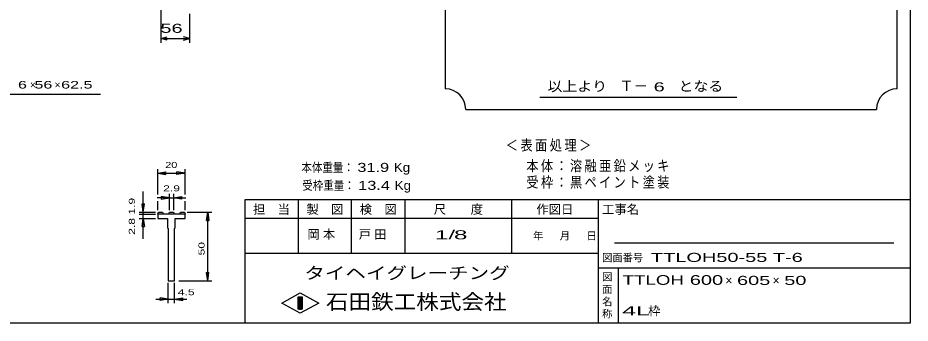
# Model space of a CAD drawing. Units: millimetres, scale not verified. Extents: x -1456 to 1385, y -1026 to 843.
# Drawn here: x -353 to 1385, y -917 to -323 of the extents above; entities that cross this region are included whole.
import ezdxf
from ezdxf.enums import TextEntityAlignment as Align

# ---------------------------------------------------------------- set-up
doc = ezdxf.new("R2010")
doc.units = ezdxf.units.MM
doc.header["$LTSCALE"] = 8
for name, color, linetype, lineweight in [('0_2', 150, 'Continuous', 25), ('22', 2, 'Continuous', 25), ('32', 4, 'Continuous', 25)]:
    doc.layers.add(name, color=color, linetype=linetype, lineweight=lineweight)
doc.styles.add('ベクトル', font='')
doc.styles.get('ベクトル').set_extended_font_data('ベクトル')

msp = doc.modelspace()

# ---------------------------------------------------------------- linework, layer by layer
at = {"layer": '0_2'}
for p, q in [((1384.8, 842.8), (1384.8, -917.2)), ((1384.8, -677.2), (88.8, -677.2)), ((88.8, -677.2), (88.8, -917.2)), ((192.8, -677.2), (192.8, -781.2)), ((296.8, -781.2), (296.8, -677.2)), ((400.8, -677.2), (400.8, -781.2)), ((608.8, -781.2), (608.8, -677.2)), ((776.8, -677.2), (776.8, -917.2)), ((776.8, -713.2), (88.8, -713.2)), ((1352.8, -761.2), (808.8, -761.2)), ((88.8, -781.2), (776.8, -781.2)), ((776.8, -809.2), (1384.8, -809.2)), ((816.8, -917.2), (816.8, -809.2)), ((160.8, -878), (196.8, -858)), ((192.8, -866), (200.8, -866)), ((192.8, -890), (192.8, -866)), ((192.8, -866), (194.4, -866)), ((194.4, -866), (194.4, -890)), ((196, -890), (196, -866)), ((196, -866), (197.6, -866)), ((196.8, -858), (232.8, -878)), ((197.6, -866), (197.6, -890)), ((199.2, -890), (199.2, -866)), ((199.2, -866), (200.8, -866)), ((200.8, -866), (200.8, -890)), ((200.8, -866), (200.8, -890)), ((196.8, -898), (160.8, -878)), ((232.8, -878), (196.8, -898)), ((200.8, -890), (192.8, -890)), ((194.4, -890), (196, -890)), ((197.6, -890), (199.2, -890)), ((1384.8, -917.2), (-1383.2, -917.2))]:
    msp.add_line(p, q, dxfattribs=at)
at = {"layer": '22', "color": 4}
for p, q in [((479.2, 778.8), (479.2, -461.2)), ((1359.2, -461.2), (1359.2, 778.8)), ((-74.3, -371.2), (-74.3, -187.2)), ((-18.3, -371.2), (-18.3, -315.2)), ((-74.3, -363.2), (-62.3, -360)), ((-62.3, -366.4), (-74.3, -363.2)), ((-74.3, -363.2), (-18.3, -363.2)), ((-18.3, -363.2), (-30.3, -360)), ((-30.3, -366.4), (-18.3, -363.2)), ((-389.609, -471.159), (-192.163, -471.159)), ((663.2, -477.2), (1047.2, -477.2)), ((519.2, -501.2), (1319.2, -501.2))]:
    msp.add_line(p, q, dxfattribs=at)
for centre, start, end in [((479.2, -501.2), 0, 90), ((1359.2, -501.2), 90, 180)]:
    msp.add_arc(centre, 40, start, end, dxfattribs=at)
at = {"layer": '32'}
for p, q in [((-80.8, -666.8), (-80.8, -617.2)), ((-80.8, -625.2), (-64.8, -622.8)), ((-80.8, -625.2), (-64.8, -627.6)), ((-80.8, -625.2), (-27.467, -625.2)), ((-64.8, -627.6), (-64.8, -622.8)), ((-27.467, -625.2), (-43.467, -622.8)), ((-43.467, -627.6), (-43.467, -622.8)), ((-27.467, -625.2), (-43.467, -627.6)), ((-27.467, -666.8), (-27.467, -617.2)), ((-108.8, -701.2), (-108.8, -661.2)), ((-58, -673.2), (-82, -673.2)), ((-58, -673.2), (-74, -670.8)), ((-74, -670.8), (-74, -675.6)), ((-74, -675.6), (-58, -673.2)), ((-58, -697.2), (-58, -665.2)), ((-58, -673.2), (-50.267, -673.2)), ((-50.267, -665.2), (-50.267, -697.2)), ((-50.267, -673.2), (-34.267, -670.8)), ((-34.267, -675.6), (-50.267, -673.2)), ((-50.267, -673.2), (-26.267, -673.2)), ((-34.267, -670.8), (-34.267, -675.6)), ((-108.8, -701.2), (-111.2, -685.2)), ((-111.2, -685.2), (-106.4, -685.2)), ((-108.8, -701.2), (-106.4, -685.2)), ((-80.8, -697.2), (-80.8, -679.6)), ((-27.467, -697.2), (-27.467, -679.6)), ((-116.8, -701.2), (-84.8, -701.2)), ((-116.8, -705.2), (-84.8, -705.2)), ((-108.8, -713.2), (-108.8, -701.2)), ((-80.8, -705.2), (-79.467, -701.2)), ((-80.8, -705.2), (-80.8, -713.2)), ((-27.467, -705.2), (-80.8, -705.2)), ((-79.467, -701.2), (-71.733, -701.2)), ((-71.733, -701.2), (-70.4, -705.2)), ((-59.333, -705.2), (-58, -701.2)), ((-58, -701.2), (-50.267, -701.2)), ((-50.267, -701.2), (-48.933, -705.2)), ((-37.867, -705.2), (-36.533, -701.2)), ((-36.533, -701.2), (-28.8, -701.2)), ((-28.8, -701.2), (-27.467, -705.2)), ((-27.467, -713.2), (-27.467, -705.2)), ((-23.467, -701.2), (24.533, -701.2)), ((14.133, -717.2), (16.533, -701.2)), ((16.533, -701.2), (18.933, -717.2)), ((16.533, -834.534), (16.533, -701.2)), ((-116.8, -713.2), (-84.8, -713.2)), ((-111.2, -729.2), (-108.8, -713.2)), ((-111.2, -729.2), (-106.4, -729.2)), ((-108.8, -713.2), (-106.4, -729.2)), ((-108.8, -753.2), (-108.8, -713.2)), ((-80.8, -713.2), (-61.467, -713.2)), ((-61.467, -713.2), (-61.467, -731.867)), ((-46.8, -731.867), (-46.8, -713.2)), ((-46.8, -713.2), (-27.467, -713.2)), ((14.133, -717.2), (18.933, -717.2)), ((-61.467, -731.867), (-60.133, -733.2)), ((-60.133, -733.2), (-60.133, -834.533)), ((-48.133, -733.2), (-46.8, -731.867)), ((-48.133, -834.533), (-48.133, -733.2)), ((16.533, -834.534), (14.133, -818.534)), ((14.133, -818.534), (18.933, -818.534)), ((16.533, -834.534), (18.933, -818.534)), ((-60.133, -834.533), (-48.133, -834.533)), ((-60.133, -878.534), (-60.133, -838.534)), ((-48.133, -878.534), (-48.133, -838.534)), ((-39.467, -834.534), (24.533, -834.534)), ((-60.133, -870.534), (-76.133, -868.134)), ((-76.133, -872.934), (-76.133, -868.134)), ((-48.133, -870.534), (-32.133, -868.134)), ((-32.133, -872.934), (-32.133, -868.134)), ((-84.133, -870.534), (-60.133, -870.534)), ((-60.133, -870.534), (-76.133, -872.934)), ((-60.133, -870.534), (-48.133, -870.534)), ((-48.133, -870.534), (-32.133, -872.934)), ((-48.133, -870.534), (-24.133, -870.534))]:
    msp.add_line(p, q, dxfattribs=at)
msp.add_circle((-108.8, -705.2), 0.8, dxfattribs=at)

# ---------------------------------------------------------------- texts
at = {"layer": '0_2', "style": 'ベクトル'}
for s, height, p in [('担\u3000当', 17.6, (104.8, -695.6)), ('製\u3000図', 17.6, (208.8, -695.6)), ('検\u3000図', 17.6, (312.8, -695.6)), ('尺\u3000\u3000度', 17.6, (456.8, -695.6)), ('作図日', 17.6, (656.8, -695.6)), ('工事名', 17.6, (784.8, -695.6)), ('年', 14.66, (650.4, -747.2)), ('月', 14.66, (702.4, -747.2)), ('日', 14.66, (754.4, -747.2)), ('図面番号', 14.66, (784.8, -789.6)), ('図', 14.66, (784.8, -827.2)), ('面', 14.66, (784.8, -851.2)), ('名', 14.66, (784.8, -875.2)), ('称', 14.66, (784.8, -899.2))]:
    msp.add_text(s, height=height, dxfattribs=at).set_placement(p, align=Align.MIDDLE_LEFT)
at = {"layer": '0_2', "color": 222, "style": 'ベクトル'}
for s, height, width, p in [('タイヘイグレーチング', 23.46, 1.25, (204.8, -819.6)), ('石田鉄工株式会社', 29.33, 1.1, (246.8, -875.6))]:
    msp.add_text(s, height=height, dxfattribs=dict(at, width=width)).set_placement(p, align=Align.MIDDLE_LEFT)
at = {"layer": '22', "style": 'ベクトル'}
for s, height, width, p in [(' 56 ', 17.6, 1.65, (-86.3, -343.2)), (' 6 ', 14.66, 1.6, (-361.609, -453.159)), (' 56 ', 14.66, 1.6, (-329.609, -453.159)), (' 62.5', 14.66, 1.6, (-277.609, -453.159)), ('以上より\u3000', 19.35, 1.1, (678.4, -456)), (' 6 ', 17.6, 1.65, (874.4, -457.2)), ('となる', 19.35, 1.1, (933.6, -456)), ('本体重量：', 17.6, 0.85, (199.2, -614)), (' 31.9', 17.6, 1.35, (299.2, -614)), ('Kg', 17.6, 1.1, (379.2, -614)), ('受枠重量：', 17.6, 0.85, (200.891, -648.966)), (' 13.4', 17.6, 1.35, (300.891, -648.966)), ('Kg', 17.6, 1.1, (380.891, -648.966)), ('1/', 17.6, 2, (459.2, -745.2)), (' 8 ', 17.6, 2, (483.2, -745.2)), ('TTLOH50-55 T-6                       ', 17.6, 1.65, (880, -789.2)), ('TTLOH', 18.77, 1.45, (824.8, -833.2)), (' 600 ', 18.77, 1.55, (944.8, -833.2)), (' 605 ', 17.6, 1.65, (1036.8, -834)), (' 50 ', 17.6, 1.65, (1128.8, -834)), ('4L', 17.6, 2.05, (824, -893.2))]:
    msp.add_text(s, height=height, dxfattribs=dict(at, width=width)).set_placement(p, align=Align.MIDDLE_LEFT)
for s, height, p in [('×', 14.66, (-329.609, -453.159)), ('×', 14.66, (-281.609, -453.159)), ('Ｔ－', 20.53, (818.4, -455.2)), ('×', 17.6, (1024.8, -834)), ('×', 17.6, (1116.8, -834)), ('枠', 17.6, (874.4, -893.2))]:
    msp.add_text(s, height=height, dxfattribs=at).set_placement(p, align=Align.MIDDLE_LEFT)
at = {"layer": '22', "attachment_point": 4, "style": 'ベクトル'}
for s, insert, char_height in [('\\T1.2;\\W0.85;＜表面処理＞', (597.2, -572), 20.53), ('\\T1.19;\\W0.85;本体：溶融亜鉛メッキ', (637.2, -612), 20.53), ('\\T1.19;\\W0.85;受枠：黒ペイント塗装', (637.2, -644), 20.53), ('\\T1.25;岡本\u3000', (210.8, -745.2), 17.6), ('\\T1.25;戸田\u3000', (310.8, -745.2), 17.6)]:
    msp.add_mtext(s, dxfattribs=dict(at, insert=insert, char_height=char_height))
at = {"layer": '32', "color": 2, "style": 'ベクトル'}
for s, width, p in [('20', 1.35, (-66.133, -609.2)), ('2.9', 1.5, (-70.133, -654.8)), (' 4.5 ', 1.5, (-48.133, -856.934))]:
    msp.add_text(s, height=11.73, dxfattribs=dict(at, width=width)).set_placement(p, align=Align.MIDDLE_LEFT)
at = {"layer": '32', "color": 2, "style": 'ベクトル', "width": 1.5}
for s, p in [('2.8 1.9', (-131.2, -745.2)), (' 50 ', (4.533, -791.867))]:
    msp.add_text(s, height=11.73, rotation=90, dxfattribs=at).set_placement(p, align=Align.MIDDLE_LEFT)

doc.saveas('drawing.dxf')
